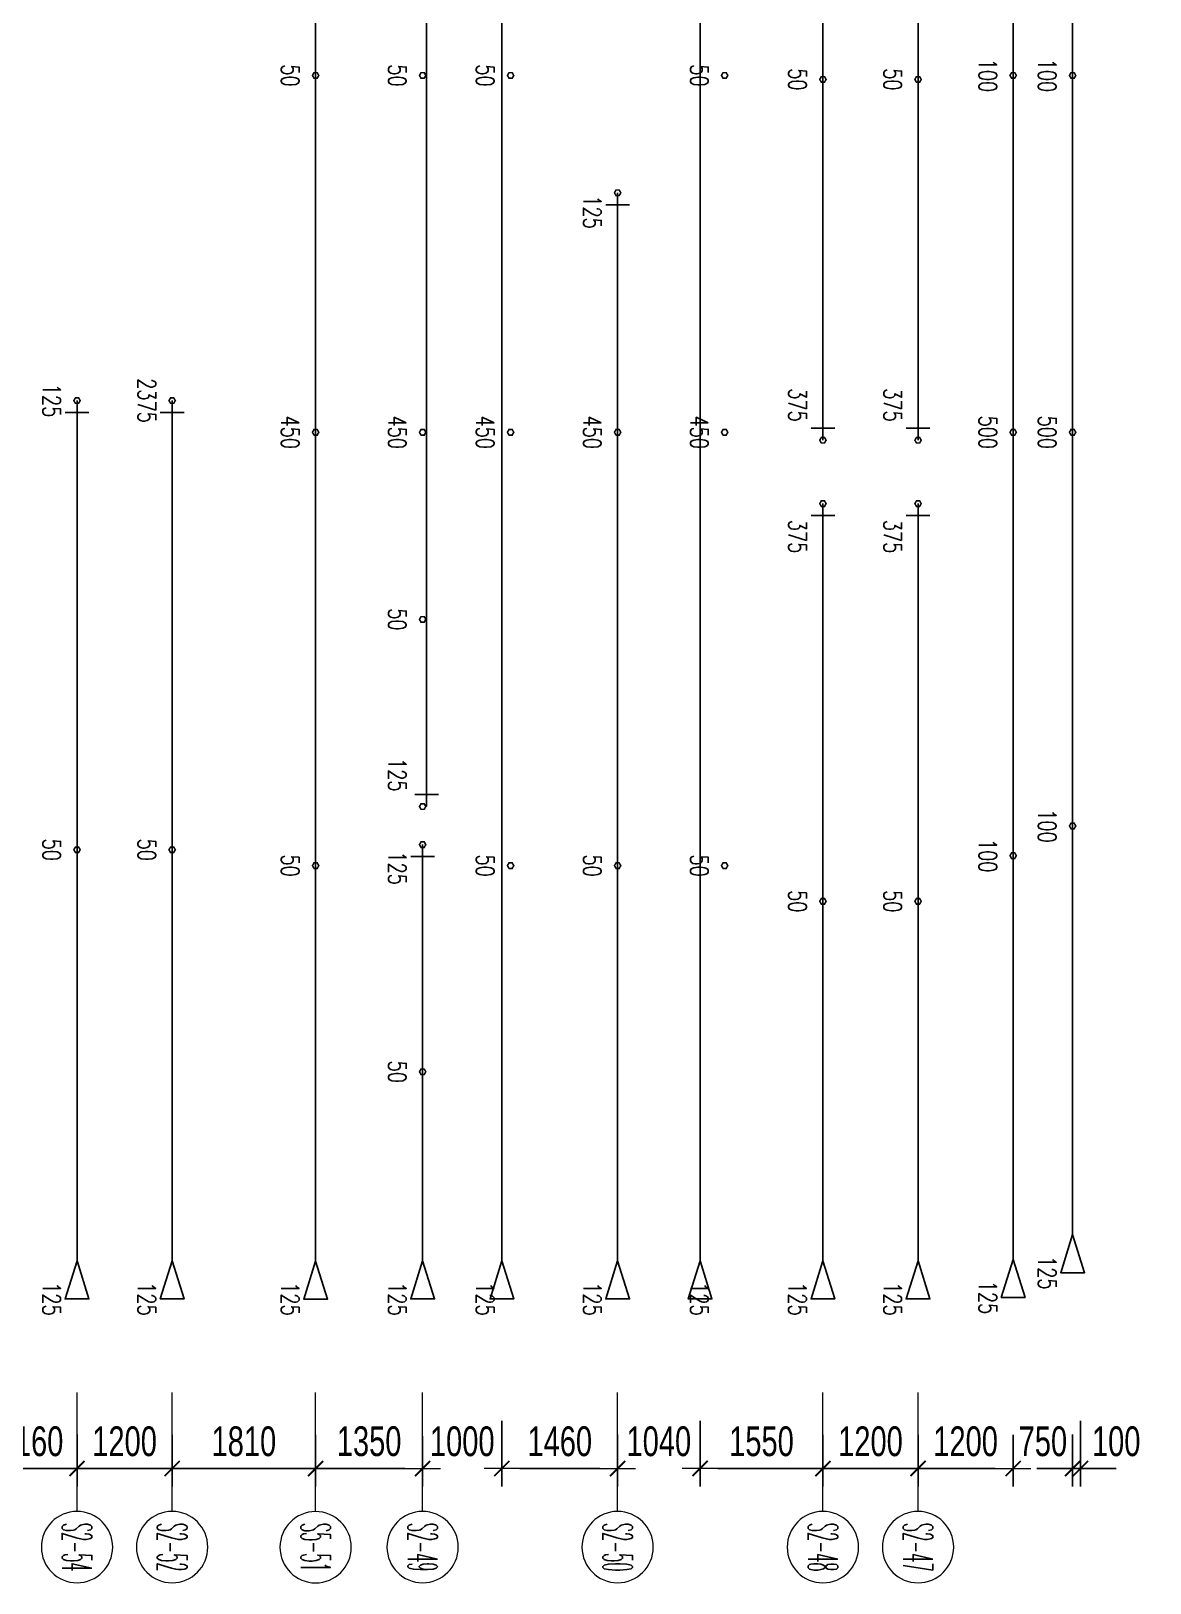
# Model space of a CAD drawing. Header units: millimetres. Extents: x 131629 to 589785, y -24154 to 45581.
# Drawn here: x 556810 to 570926, y 4689 to 24260 of the extents above; entities that cross this region are included whole.
import ezdxf
from ezdxf.enums import TextEntityAlignment as Align

# ---------------------------------------------------------------- set-up
doc = ezdxf.new("R2010")
doc.units = ezdxf.units.MM
doc.layers.get('0').update_dxf_attribs({"lineweight": 20})
doc.layers.get('Defpoints').update_dxf_attribs({"color": 151, "lineweight": 9})
doc.layers.add('ARES_TAG', color=3, linetype='Continuous')
doc.layers.add('NDC_S_TENDON', color=10, linetype='Continuous')
doc.layers.add('Current_plane_Column', color=7, linetype='Continuous', true_color=0x4b00ff)
for name, color, linetype, lineweight in [('NDC_S-ANNO', 7, 'Continuous', 20), ('NDC_S-TENDON', 6, 'Continuous', 35), ('NDC_S_DIM', 1, 'Continuous', 15), ('NDC_S_SYMBOL', 1, 'Continuous', 15)]:
    doc.layers.add(name, color=color, linetype=linetype, lineweight=lineweight)
doc.styles.add('ARES_ROMANS_0.36', font='romans.shx', dxfattribs={"width": 0.36, "bigfont": 'vns.shx'})
doc.styles.add('ARIAL', font='arial.ttf', dxfattribs={"width": 0.7})
doc.styles.add('NDC_ANNO', font='', dxfattribs={"width": 0.8})
doc.styles.get('NDC_ANNO').set_extended_font_data('Dotum')
doc.dimstyles.new('NDC_dim_150', dxfattribs={"dimscale": 150, "dimtxt": 2.5, "dimasz": 1.5, "dimexe": 1.5, "dimexo": 2.5, "dimgap": 1, "dimtad": 1, "dimdec": 0, "dimzin": 0, "dimdsep": 46, "dimtxsty": 'ARIAL', "dimblk": 'DIMMARK', "dimcen": 0.09, "dimdle": 1.2, "dimclrd": 1, "dimclre": 1, "dimclrt": 3, "dimadec": 0, "dimazin": 0, "dimtfac": 1, "dimtdec": 0, "dimtix": 1, "dimtofl": 0, "dimtmove": 0, "dimatfit": 3, "dimfxl": 4, "dimfxlon": 1, "dimtolj": 1, "dimtzin": 0, "dimarcsym": 0})

# ---------------------------------------------------------------- blocks, each defined once
blk = doc.blocks.new('*U1091')
at = {"layer": 'NDC_S_TENDON'}
for p, q in [((2787, 0), (14387, 0)), ((14387, 0), (15387, 0)), ((15237, -150), (15237, 150))]:
    blk.add_line(p, q, dxfattribs=at)
at = {"layer": 'ARES_TAG', "style": 'ARES_ROMANS_0.36', "width": 0.36}
blk.add_attdef('S3', text='', height=375, dxfattribs=at).set_placement((-8875, 0), align=Align.MIDDLE_CENTER)
blk = doc.blocks.new('*U553')
at = {"layer": 'NDC_S_SYMBOL', "color": 3}
blk.add_line((-9324, 0), (-7824, 0), dxfattribs=at)
blk.add_circle((-9774, 0), 450, dxfattribs=at)
at = {"layer": 'NDC_S_TENDON'}
for p, q in [((-5644, 0), (-3144, 0)), ((-3144, 0), (2787, 0)), ((2787, 0), (2386, 0)), ((2386, 0), (3386, 0)), ((3236, -150), (3236, 150))]:
    blk.add_line(p, q, dxfattribs=at)
blk.add_lwpolyline([(-6164, 0), (-6644, 150), (-6644, -150), (-6164, 0), (-5644, 0)], dxfattribs=at)
at = {"layer": 'ARES_TAG', "style": 'ARES_ROMANS_0.36', "width": 0.36}
blk.add_attdef('S3', text='', height=375, dxfattribs=at).set_placement((-9774, 0), align=Align.MIDDLE_CENTER)
blk = doc.blocks.new('*U554')
at = {"layer": 'NDC_S_SYMBOL', "color": 3}
blk.add_line((-9324, 0), (-7824, 0), dxfattribs=at)
blk.add_circle((-9774, 0), 450, dxfattribs=at)
at = {"layer": 'NDC_S_TENDON'}
for p, q in [((-5644, 0), (-3144, 0)), ((-3144, 0), (2787, 0)), ((2787, 0), (2386, 0)), ((2386, 0), (3386, 0)), ((3236, -150), (3236, 150))]:
    blk.add_line(p, q, dxfattribs=at)
blk.add_lwpolyline([(-6164, 0), (-6644, 150), (-6644, -150), (-6164, 0), (-5644, 0)], dxfattribs=at)
at = {"layer": 'ARES_TAG', "style": 'ARES_ROMANS_0.36', "width": 0.36}
blk.add_attdef('S3', text='', height=375, dxfattribs=at).set_placement((-9774, 0), align=Align.MIDDLE_CENTER)
blk = doc.blocks.new('*U555')
at = {"layer": 'NDC_S_SYMBOL', "color": 3}
blk.add_line((-7323, 0), (-5823, 0), dxfattribs=at)
blk.add_circle((-7773, 0), 450, dxfattribs=at)
at = {"layer": 'NDC_S_TENDON'}
for p, q in [((-3644, 0), (-3144, 0)), ((-3144, 0), (2787, 0)), ((2787, 0), (16388, 0))]:
    blk.add_line(p, q, dxfattribs=at)
blk.add_lwpolyline([(-4164, 0), (-4644, 150), (-4644, -150), (-4164, 0), (-3644, 0)], dxfattribs=at)
at = {"layer": 'ARES_TAG', "style": 'ARES_ROMANS_0.36', "width": 0.36}
blk.add_attdef('S3', text='', height=375, dxfattribs=at).set_placement((-7773, 0), align=Align.MIDDLE_CENTER)
blk = doc.blocks.new('*U545')
at = {"layer": 'NDC_S_SYMBOL', "color": 3}
blk.add_line((-7323, 0), (-5823, 0), dxfattribs=at)
blk.add_circle((-7773, 0), 450, dxfattribs=at)
at = {"layer": 'NDC_S_TENDON'}
for p, q in [((-3644, 0), (-3144, 0)), ((-3144, 0), (2787, 0)), ((2787, 0), (5686, 0)), ((5686, 0), (6686, 0)), ((6536, -150), (6536, 150))]:
    blk.add_line(p, q, dxfattribs=at)
blk.add_lwpolyline([(-4164, 0), (-4644, 150), (-4644, -150), (-4164, 0), (-3644, 0)], dxfattribs=at)
at = {"layer": 'ARES_TAG', "style": 'ARES_ROMANS_0.36', "width": 0.36}
blk.add_attdef('S3', text='', height=375, dxfattribs=at).set_placement((-7773, 0), align=Align.MIDDLE_CENTER)
blk = doc.blocks.new('*U542')
at = {"layer": 'NDC_S_SYMBOL', "color": 3}
blk.add_line((-7323, 0), (-5823, 0), dxfattribs=at)
blk.add_circle((-7773, 0), 450, dxfattribs=at)
at = {"layer": 'NDC_S_TENDON'}
for p, q in [((-3644, 0), (-3144, 0)), ((-3144, 0), (2787, 0)), ((2787, 0), (5686, 0)), ((5686, 0), (6686, 0)), ((6536, -150), (6536, 150))]:
    blk.add_line(p, q, dxfattribs=at)
blk.add_lwpolyline([(-4164, 0), (-4644, 150), (-4644, -150), (-4164, 0), (-3644, 0)], dxfattribs=at)
at = {"layer": 'ARES_TAG', "style": 'ARES_ROMANS_0.36', "width": 0.36}
blk.add_attdef('S3', text='', height=375, dxfattribs=at).set_placement((-7773, 0), align=Align.MIDDLE_CENTER)
blk = doc.blocks.new('*U546')
at = {"layer": 'NDC_S_SYMBOL', "color": 3}
blk.add_line((-5023, 0), (-3523, 0), dxfattribs=at)
blk.add_circle((-5473, 0), 450, dxfattribs=at)
at = {"layer": 'NDC_S_TENDON'}
for p, q in [((-1344, 0), (-1248, 0)), ((-1248, 0), (2787, 0)), ((2787, 0), (2386, 0)), ((2386, 0), (3386, 0)), ((3236, -150), (3236, 150))]:
    blk.add_line(p, q, dxfattribs=at)
blk.add_lwpolyline([(-1864, 0), (-2344, 150), (-2344, -150), (-1864, 0), (-1344, 0)], dxfattribs=at)
at = {"layer": 'ARES_TAG', "style": 'ARES_ROMANS_0.36', "width": 0.36}
blk.add_attdef('S3', text='', height=375, dxfattribs=at).set_placement((-5473, 0), align=Align.MIDDLE_CENTER)
blk = doc.blocks.new('*U1086')
at = {"layer": 'NDC_S_TENDON'}
for p, q in [((2787, 0), (19006, 0)), ((19006, 0), (20006, 0)), ((19856, -150), (19856, 150))]:
    blk.add_line(p, q, dxfattribs=at)
at = {"layer": 'ARES_TAG', "style": 'ARES_ROMANS_0.36', "width": 0.36}
blk.add_attdef('S3', text='', height=375, dxfattribs=at).set_placement((-8875, 0), align=Align.MIDDLE_CENTER)
blk = doc.blocks.new('*U1090')
at = {"layer": 'NDC_S_TENDON'}
for p, q in [((2787, 0), (14387, 0)), ((14387, 0), (15387, 0)), ((15237, -150), (15237, 150))]:
    blk.add_line(p, q, dxfattribs=at)
at = {"layer": 'ARES_TAG', "style": 'ARES_ROMANS_0.36', "width": 0.36}
blk.add_attdef('S3', text='', height=375, dxfattribs=at).set_placement((-8875, 0), align=Align.MIDDLE_CENTER)
blk = doc.blocks.new('*U1087')
at = {"layer": 'NDC_S_TENDON'}
blk.add_line((2787, 0), (25216, 0), dxfattribs=at)
blk.add_lwpolyline([(25736, 0), (26216, 150), (26216, -150), (25736, 0), (25216, 0)], dxfattribs=at)
at = {"layer": 'ARES_TAG', "style": 'ARES_ROMANS_0.36', "width": 0.36}
blk.add_attdef('S3', text='', height=375, dxfattribs=at).set_placement((-8875, 0), align=Align.MIDDLE_CENTER)
blk = doc.blocks.new('*U1085')
at = {"layer": 'NDC_S_TENDON'}
blk.add_line((2787, 0), (25216, 0), dxfattribs=at)
blk.add_lwpolyline([(25736, 0), (26216, 150), (26216, -150), (25736, 0), (25216, 0)], dxfattribs=at)
at = {"layer": 'ARES_TAG', "style": 'ARES_ROMANS_0.36', "width": 0.36}
blk.add_attdef('S3', text='', height=375, dxfattribs=at).set_placement((-8545, 0), align=Align.MIDDLE_CENTER)
blk = doc.blocks.new('*U503')
at = {"layer": 'NDC_S_SYMBOL', "color": 3}
blk.add_line((-7323, 0), (-5823, 0), dxfattribs=at)
blk.add_circle((-7773, 0), 450, dxfattribs=at)
at = {"layer": 'NDC_S_TENDON'}
for p, q in [((-3644, 0), (-3144, 0)), ((-3144, 0), (2787, 0)), ((2787, 0), (8306, 0)), ((8306, 0), (9306, 0)), ((9156, -150), (9156, 150))]:
    blk.add_line(p, q, dxfattribs=at)
blk.add_lwpolyline([(-4164, 0), (-4644, 150), (-4644, -150), (-4164, 0), (-3644, 0)], dxfattribs=at)
at = {"layer": 'ARES_TAG', "style": 'ARES_ROMANS_0.36', "width": 0.36}
blk.add_attdef('S3', text='', height=375, dxfattribs=at).set_placement((-7773, 0), align=Align.MIDDLE_CENTER)
blk = doc.blocks.new('*U1089')
at = {"layer": 'NDC_S_TENDON'}
blk.add_line((2787, 0), (25216, 0), dxfattribs=at)
blk.add_lwpolyline([(25736, 0), (26216, 150), (26216, -150), (25736, 0), (25216, 0)], dxfattribs=at)
at = {"layer": 'ARES_TAG', "style": 'ARES_ROMANS_0.36', "width": 0.36}
blk.add_attdef('S3', text='', height=375, dxfattribs=at).set_placement((-8875, 0), align=Align.MIDDLE_CENTER)
blk = doc.blocks.new('*U1092')
at = {"layer": 'NDC_S_TENDON'}
blk.add_line((2787, 0), (25216, 0), dxfattribs=at)
blk.add_lwpolyline([(25736, 0), (26216, 150), (26216, -150), (25736, 0), (25216, 0)], dxfattribs=at)
at = {"layer": 'ARES_TAG', "style": 'ARES_ROMANS_0.36', "width": 0.36}
blk.add_attdef('S3', text='', height=375, dxfattribs=at).set_placement((-8856, 0), align=Align.MIDDLE_CENTER)
blk = doc.blocks.new('TDY')
at = {"layer": 'NDC_S-TENDON', "linetype": 'Continuous'}
for points, elevation in [([(51690, 14200, 20, 20, 0), (51670, 14235, 20, 20, 0), (51630, 14235, 20, 20, 0), (51610, 14200, 20, 20, 0), (51630, 14165, 20, 20, 0), (51670, 14165, 20, 20, 0)], 2800), ([(51690, 14200, 20, 20, 0), (51670, 14235, 20, 20, 0), (51630, 14235, 20, 20, 0), (51610, 14200, 20, 20, 0), (51630, 14165, 20, 20, 0), (51670, 14165, 20, 20, 0)], 2800), ([(53040, 14200, 20, 20, 0), (53020, 14235, 20, 20, 0), (52980, 14235, 20, 20, 0), (52960, 14200, 20, 20, 0), (52980, 14165, 20, 20, 0), (53020, 14165, 20, 20, 0)], 2800), ([(53040, 14200, 20, 20, 0), (53020, 14235, 20, 20, 0), (52980, 14235, 20, 20, 0), (52960, 14200, 20, 20, 0), (52980, 14165, 20, 20, 0), (53020, 14165, 20, 20, 0)], 2800), ([(54150, 14200, 20, 20, 0), (54130, 14235, 20, 20, 0), (54090, 14235, 20, 20, 0), (54070, 14200, 20, 20, 0), (54090, 14165, 20, 20, 0), (54130, 14165, 20, 20, 0)], 2800), ([(54150, 14200, 20, 20, 0), (54130, 14235, 20, 20, 0), (54090, 14235, 20, 20, 0), (54070, 14200, 20, 20, 0), (54090, 14165, 20, 20, 0), (54130, 14165, 20, 20, 0)], 2800), ([(56850, 14200, 20, 20, 0), (56830, 14235, 20, 20, 0), (56790, 14235, 20, 20, 0), (56770, 14200, 20, 20, 0), (56790, 14165, 20, 20, 0), (56830, 14165, 20, 20, 0)], 2800), ([(56850, 14200, 20, 20, 0), (56830, 14235, 20, 20, 0), (56790, 14235, 20, 20, 0), (56770, 14200, 20, 20, 0), (56790, 14165, 20, 20, 0), (56830, 14165, 20, 20, 0)], 2800), ([(58090, 14150, 20, 20, 0), (58070, 14185, 20, 20, 0), (58030, 14185, 20, 20, 0), (58010, 14150, 20, 20, 0), (58030, 14115, 20, 20, 0), (58070, 14115, 20, 20, 0)], 2800), ([(58090, 14150, 20, 20, 0), (58070, 14185, 20, 20, 0), (58030, 14185, 20, 20, 0), (58010, 14150, 20, 20, 0), (58030, 14115, 20, 20, 0), (58070, 14115, 20, 20, 0)], 2800), ([(59290, 14150, 20, 20, 0), (59270, 14185, 20, 20, 0), (59230, 14185, 20, 20, 0), (59210, 14150, 20, 20, 0), (59230, 14115, 20, 20, 0), (59270, 14115, 20, 20, 0)], 2800), ([(59290, 14150, 20, 20, 0), (59270, 14185, 20, 20, 0), (59230, 14185, 20, 20, 0), (59210, 14150, 20, 20, 0), (59230, 14115, 20, 20, 0), (59270, 14115, 20, 20, 0)], 2800), ([(60490, 14200, 20, 20, 0), (60470, 14235, 20, 20, 0), (60430, 14235, 20, 20, 0), (60410, 14200, 20, 20, 0), (60430, 14165, 20, 20, 0), (60470, 14165, 20, 20, 0)], 2500), ([(60490, 14200, 20, 20, 0), (60470, 14235, 20, 20, 0), (60430, 14235, 20, 20, 0), (60410, 14200, 20, 20, 0), (60430, 14165, 20, 20, 0), (60470, 14165, 20, 20, 0)], 2500), ([(61240, 14200, 20, 20, 0), (61220, 14235, 20, 20, 0), (61180, 14235, 20, 20, 0), (61160, 14200, 20, 20, 0), (61180, 14165, 20, 20, 0), (61220, 14165, 20, 20, 0)], 2500), ([(61240, 14200, 20, 20, 0), (61220, 14235, 20, 20, 0), (61180, 14235, 20, 20, 0), (61160, 14200, 20, 20, 0), (61180, 14165, 20, 20, 0), (61220, 14165, 20, 20, 0)], 2500), ([(55500, 12720, 20, 20, 0), (55480, 12755, 20, 20, 0), (55440, 12755, 20, 20, 0), (55420, 12720, 20, 20, 0), (55440, 12685, 20, 20, 0), (55480, 12685, 20, 20, 0)], 2875), ([(55500, 12720, 20, 20, 0), (55480, 12755, 20, 20, 0), (55440, 12755, 20, 20, 0), (55420, 12720, 20, 20, 0), (55440, 12685, 20, 20, 0), (55480, 12685, 20, 20, 0)], 2875), ([(48680, 10100, 20, 20, 0), (48660, 10134, 20, 20, 0), (48620, 10134, 20, 20, 0), (48600, 10100, 20, 20, 0), (48620, 10065, 20, 20, 0), (48660, 10065, 20, 20, 0)], 2875), ([(48680, 10100, 20, 20, 0), (48660, 10134, 20, 20, 0), (48620, 10134, 20, 20, 0), (48600, 10100, 20, 20, 0), (48620, 10065, 20, 20, 0), (48660, 10065, 20, 20, 0)], 2875), ([(49880, 10100, 20, 20, 0), (49860, 10134, 20, 20, 0), (49820, 10134, 20, 20, 0), (49800, 10100, 20, 20, 0), (49820, 10065, 20, 20, 0), (49860, 10065, 20, 20, 0)], 2875), ([(49880, 10100, 20, 20, 0), (49860, 10134, 20, 20, 0), (49820, 10134, 20, 20, 0), (49800, 10100, 20, 20, 0), (49820, 10065, 20, 20, 0), (49860, 10065, 20, 20, 0)], 2875), ([(51690, 9700, 20, 20, 0), (51670, 9735, 20, 20, 0), (51630, 9735, 20, 20, 0), (51610, 9700, 20, 20, 0), (51630, 9665, 20, 20, 0), (51670, 9665, 20, 20, 0)], 2950), ([(51690, 9700, 20, 20, 0), (51670, 9735, 20, 20, 0), (51630, 9735, 20, 20, 0), (51610, 9700, 20, 20, 0), (51630, 9665, 20, 20, 0), (51670, 9665, 20, 20, 0)], 2950), ([(51690, 9700, 20, 20, 0), (51670, 9735, 20, 20, 0), (51630, 9735, 20, 20, 0), (51610, 9700, 20, 20, 0), (51630, 9665, 20, 20, 0), (51670, 9665, 20, 20, 0)], 2950), ([(51690, 9700, 20, 20, 0), (51670, 9735, 20, 20, 0), (51630, 9735, 20, 20, 0), (51610, 9700, 20, 20, 0), (51630, 9665, 20, 20, 0), (51670, 9665, 20, 20, 0)], 2950), ([(53040, 9700, 20, 20, 0), (53020, 9735, 20, 20, 0), (52980, 9735, 20, 20, 0), (52960, 9700, 20, 20, 0), (52980, 9665, 20, 20, 0), (53020, 9665, 20, 20, 0)], 2950), ([(53040, 9700, 20, 20, 0), (53020, 9735, 20, 20, 0), (52980, 9735, 20, 20, 0), (52960, 9700, 20, 20, 0), (52980, 9665, 20, 20, 0), (53020, 9665, 20, 20, 0)], 2950), ([(53040, 9700, 20, 20, 0), (53020, 9735, 20, 20, 0), (52980, 9735, 20, 20, 0), (52960, 9700, 20, 20, 0), (52980, 9665, 20, 20, 0), (53020, 9665, 20, 20, 0)], 2950), ([(53040, 9700, 20, 20, 0), (53020, 9735, 20, 20, 0), (52980, 9735, 20, 20, 0), (52960, 9700, 20, 20, 0), (52980, 9665, 20, 20, 0), (53020, 9665, 20, 20, 0)], 2950), ([(54150, 9700, 20, 20, 0), (54130, 9735, 20, 20, 0), (54090, 9735, 20, 20, 0), (54070, 9700, 20, 20, 0), (54090, 9665, 20, 20, 0), (54130, 9665, 20, 20, 0)], 2950), ([(54150, 9700, 20, 20, 0), (54130, 9735, 20, 20, 0), (54090, 9735, 20, 20, 0), (54070, 9700, 20, 20, 0), (54090, 9665, 20, 20, 0), (54130, 9665, 20, 20, 0)], 2950), ([(54150, 9700, 20, 20, 0), (54130, 9735, 20, 20, 0), (54090, 9735, 20, 20, 0), (54070, 9700, 20, 20, 0), (54090, 9665, 20, 20, 0), (54130, 9665, 20, 20, 0)], 2950), ([(54150, 9700, 20, 20, 0), (54130, 9735, 20, 20, 0), (54090, 9735, 20, 20, 0), (54070, 9700, 20, 20, 0), (54090, 9665, 20, 20, 0), (54130, 9665, 20, 20, 0)], 2950), ([(55500, 9700, 20, 20, 0), (55480, 9735, 20, 20, 0), (55440, 9735, 20, 20, 0), (55420, 9700, 20, 20, 0), (55440, 9665, 20, 20, 0), (55480, 9665, 20, 20, 0)], 2950), ([(55500, 9700, 20, 20, 0), (55480, 9735, 20, 20, 0), (55440, 9735, 20, 20, 0), (55420, 9700, 20, 20, 0), (55440, 9665, 20, 20, 0), (55480, 9665, 20, 20, 0)], 2950), ([(55500, 9700, 20, 20, 0), (55480, 9735, 20, 20, 0), (55440, 9735, 20, 20, 0), (55420, 9700, 20, 20, 0), (55440, 9665, 20, 20, 0), (55480, 9665, 20, 20, 0)], 2950), ([(55500, 9700, 20, 20, 0), (55480, 9735, 20, 20, 0), (55440, 9735, 20, 20, 0), (55420, 9700, 20, 20, 0), (55440, 9665, 20, 20, 0), (55480, 9665, 20, 20, 0)], 2950), ([(56850, 9700, 20, 20, 0), (56830, 9735, 20, 20, 0), (56790, 9735, 20, 20, 0), (56770, 9700, 20, 20, 0), (56790, 9665, 20, 20, 0), (56830, 9665, 20, 20, 0)], 2950), ([(56850, 9700, 20, 20, 0), (56830, 9735, 20, 20, 0), (56790, 9735, 20, 20, 0), (56770, 9700, 20, 20, 0), (56790, 9665, 20, 20, 0), (56830, 9665, 20, 20, 0)], 2950), ([(56850, 9700, 20, 20, 0), (56830, 9735, 20, 20, 0), (56790, 9735, 20, 20, 0), (56770, 9700, 20, 20, 0), (56790, 9665, 20, 20, 0), (56830, 9665, 20, 20, 0)], 2950), ([(56850, 9700, 20, 20, 0), (56830, 9735, 20, 20, 0), (56790, 9735, 20, 20, 0), (56770, 9700, 20, 20, 0), (56790, 9665, 20, 20, 0), (56830, 9665, 20, 20, 0)], 2950), ([(58090, 9600, 20, 20, 0), (58070, 9635, 20, 20, 0), (58030, 9635, 20, 20, 0), (58010, 9600, 20, 20, 0), (58030, 9565, 20, 20, 0), (58070, 9565, 20, 20, 0)], 2875), ([(58090, 9600, 20, 20, 0), (58070, 9635, 20, 20, 0), (58030, 9635, 20, 20, 0), (58010, 9600, 20, 20, 0), (58030, 9565, 20, 20, 0), (58070, 9565, 20, 20, 0)], 2875), ([(59290, 9600, 20, 20, 0), (59270, 9635, 20, 20, 0), (59230, 9635, 20, 20, 0), (59210, 9600, 20, 20, 0), (59230, 9565, 20, 20, 0), (59270, 9565, 20, 20, 0)], 2875), ([(59290, 9600, 20, 20, 0), (59270, 9635, 20, 20, 0), (59230, 9635, 20, 20, 0), (59210, 9600, 20, 20, 0), (59230, 9565, 20, 20, 0), (59270, 9565, 20, 20, 0)], 2875), ([(60490, 9700, 20, 20, 0), (60470, 9735, 20, 20, 0), (60430, 9735, 20, 20, 0), (60410, 9700, 20, 20, 0), (60430, 9665, 20, 20, 0), (60470, 9665, 20, 20, 0)], 2900), ([(60490, 9700, 20, 20, 0), (60470, 9735, 20, 20, 0), (60430, 9735, 20, 20, 0), (60410, 9700, 20, 20, 0), (60430, 9665, 20, 20, 0), (60470, 9665, 20, 20, 0)], 2900), ([(60490, 9700, 20, 20, 0), (60470, 9735, 20, 20, 0), (60430, 9735, 20, 20, 0), (60410, 9700, 20, 20, 0), (60430, 9665, 20, 20, 0), (60470, 9665, 20, 20, 0)], 2900), ([(60490, 9700, 20, 20, 0), (60470, 9735, 20, 20, 0), (60430, 9735, 20, 20, 0), (60410, 9700, 20, 20, 0), (60430, 9665, 20, 20, 0), (60470, 9665, 20, 20, 0)], 2900), ([(61240, 9700, 20, 20, 0), (61220, 9735, 20, 20, 0), (61180, 9735, 20, 20, 0), (61160, 9700, 20, 20, 0), (61180, 9665, 20, 20, 0), (61220, 9665, 20, 20, 0)], 2900), ([(61240, 9700, 20, 20, 0), (61220, 9735, 20, 20, 0), (61180, 9735, 20, 20, 0), (61160, 9700, 20, 20, 0), (61180, 9665, 20, 20, 0), (61220, 9665, 20, 20, 0)], 2900), ([(61240, 9700, 20, 20, 0), (61220, 9735, 20, 20, 0), (61180, 9735, 20, 20, 0), (61160, 9700, 20, 20, 0), (61180, 9665, 20, 20, 0), (61220, 9665, 20, 20, 0)], 2900), ([(61240, 9700, 20, 20, 0), (61220, 9735, 20, 20, 0), (61180, 9735, 20, 20, 0), (61160, 9700, 20, 20, 0), (61180, 9665, 20, 20, 0), (61220, 9665, 20, 20, 0)], 2900), ([(58090, 8800, 20, 20, 0), (58070, 8835, 20, 20, 0), (58030, 8835, 20, 20, 0), (58010, 8800, 20, 20, 0), (58030, 8765, 20, 20, 0), (58070, 8765, 20, 20, 0)], 2875), ([(58090, 8800, 20, 20, 0), (58070, 8835, 20, 20, 0), (58030, 8835, 20, 20, 0), (58010, 8800, 20, 20, 0), (58030, 8765, 20, 20, 0), (58070, 8765, 20, 20, 0)], 2875), ([(59290, 8800, 20, 20, 0), (59270, 8835, 20, 20, 0), (59230, 8835, 20, 20, 0), (59210, 8800, 20, 20, 0), (59230, 8765, 20, 20, 0), (59270, 8765, 20, 20, 0)], 2875), ([(59290, 8800, 20, 20, 0), (59270, 8835, 20, 20, 0), (59230, 8835, 20, 20, 0), (59210, 8800, 20, 20, 0), (59230, 8765, 20, 20, 0), (59270, 8765, 20, 20, 0)], 2875), ([(53040, 7340, 20, 20, 0), (53020, 7375, 20, 20, 0), (52980, 7375, 20, 20, 0), (52960, 7340, 20, 20, 0), (52980, 7305, 20, 20, 0), (53020, 7305, 20, 20, 0)], 2800), ([(53040, 7340, 20, 20, 0), (53020, 7375, 20, 20, 0), (52980, 7375, 20, 20, 0), (52960, 7340, 20, 20, 0), (52980, 7305, 20, 20, 0), (53020, 7305, 20, 20, 0)], 2800), ([(53040, 4980, 20, 20, 0), (53020, 5015, 20, 20, 0), (52980, 5015, 20, 20, 0), (52960, 4980, 20, 20, 0), (52980, 4945, 20, 20, 0), (53020, 4945, 20, 20, 0)], 2875), ([(53040, 4980, 20, 20, 0), (53020, 5015, 20, 20, 0), (52980, 5015, 20, 20, 0), (52960, 4980, 20, 20, 0), (52980, 4945, 20, 20, 0), (53020, 4945, 20, 20, 0)], 2875), ([(61240, 4735, 20, 20, 0), (61220, 4770, 20, 20, 0), (61180, 4770, 20, 20, 0), (61160, 4735, 20, 20, 0), (61180, 4700, 20, 20, 0), (61220, 4700, 20, 20, 0)], 2500), ([(61240, 4735, 20, 20, 0), (61220, 4770, 20, 20, 0), (61180, 4770, 20, 20, 0), (61160, 4735, 20, 20, 0), (61180, 4700, 20, 20, 0), (61220, 4700, 20, 20, 0)], 2500), ([(53040, 4500, 20, 20, 0), (53020, 4535, 20, 20, 0), (52980, 4535, 20, 20, 0), (52960, 4500, 20, 20, 0), (52980, 4465, 20, 20, 0), (53020, 4465, 20, 20, 0)], 2875), ([(53040, 4500, 20, 20, 0), (53020, 4535, 20, 20, 0), (52980, 4535, 20, 20, 0), (52960, 4500, 20, 20, 0), (52980, 4465, 20, 20, 0), (53020, 4465, 20, 20, 0)], 2875), ([(48680, 4435, 20, 20, 0), (48660, 4469, 20, 20, 0), (48620, 4469, 20, 20, 0), (48600, 4435, 20, 20, 0), (48620, 4400, 20, 20, 0), (48660, 4400, 20, 20, 0)], 2800), ([(48680, 4435, 20, 20, 0), (48660, 4469, 20, 20, 0), (48620, 4469, 20, 20, 0), (48600, 4435, 20, 20, 0), (48620, 4400, 20, 20, 0), (48660, 4400, 20, 20, 0)], 2800), ([(49880, 4435, 20, 20, 0), (49860, 4469, 20, 20, 0), (49820, 4469, 20, 20, 0), (49800, 4435, 20, 20, 0), (49820, 4400, 20, 20, 0), (49860, 4400, 20, 20, 0)], 2800), ([(49880, 4435, 20, 20, 0), (49860, 4469, 20, 20, 0), (49820, 4469, 20, 20, 0), (49800, 4435, 20, 20, 0), (49820, 4400, 20, 20, 0), (49860, 4400, 20, 20, 0)], 2800), ([(60490, 4360, 20, 20, 0), (60470, 4395, 20, 20, 0), (60430, 4395, 20, 20, 0), (60410, 4360, 20, 20, 0), (60430, 4325, 20, 20, 0), (60470, 4325, 20, 20, 0)], 2500), ([(60490, 4360, 20, 20, 0), (60470, 4395, 20, 20, 0), (60430, 4395, 20, 20, 0), (60410, 4360, 20, 20, 0), (60430, 4325, 20, 20, 0), (60470, 4325, 20, 20, 0)], 2500), ([(51690, 4235, 20, 20, 0), (51670, 4270, 20, 20, 0), (51630, 4270, 20, 20, 0), (51610, 4235, 20, 20, 0), (51630, 4200, 20, 20, 0), (51670, 4200, 20, 20, 0)], 2800), ([(51690, 4235, 20, 20, 0), (51670, 4270, 20, 20, 0), (51630, 4270, 20, 20, 0), (51610, 4235, 20, 20, 0), (51630, 4200, 20, 20, 0), (51670, 4200, 20, 20, 0)], 2800), ([(54150, 4235, 20, 20, 0), (54130, 4270, 20, 20, 0), (54090, 4270, 20, 20, 0), (54070, 4235, 20, 20, 0), (54090, 4200, 20, 20, 0), (54130, 4200, 20, 20, 0)], 2800), ([(54150, 4235, 20, 20, 0), (54130, 4270, 20, 20, 0), (54090, 4270, 20, 20, 0), (54070, 4235, 20, 20, 0), (54090, 4200, 20, 20, 0), (54130, 4200, 20, 20, 0)], 2800), ([(55500, 4235, 20, 20, 0), (55480, 4270, 20, 20, 0), (55440, 4270, 20, 20, 0), (55420, 4235, 20, 20, 0), (55440, 4200, 20, 20, 0), (55480, 4200, 20, 20, 0)], 2800), ([(55500, 4235, 20, 20, 0), (55480, 4270, 20, 20, 0), (55440, 4270, 20, 20, 0), (55420, 4235, 20, 20, 0), (55440, 4200, 20, 20, 0), (55480, 4200, 20, 20, 0)], 2800), ([(56850, 4235, 20, 20, 0), (56830, 4270, 20, 20, 0), (56790, 4270, 20, 20, 0), (56770, 4235, 20, 20, 0), (56790, 4200, 20, 20, 0), (56830, 4200, 20, 20, 0)], 2800), ([(56850, 4235, 20, 20, 0), (56830, 4270, 20, 20, 0), (56790, 4270, 20, 20, 0), (56770, 4235, 20, 20, 0), (56790, 4200, 20, 20, 0), (56830, 4200, 20, 20, 0)], 2800), ([(58090, 3785, 20, 20, 0), (58070, 3820, 20, 20, 0), (58030, 3820, 20, 20, 0), (58010, 3785, 20, 20, 0), (58030, 3750, 20, 20, 0), (58070, 3750, 20, 20, 0)], 2800), ([(58090, 3785, 20, 20, 0), (58070, 3820, 20, 20, 0), (58030, 3820, 20, 20, 0), (58010, 3785, 20, 20, 0), (58030, 3750, 20, 20, 0), (58070, 3750, 20, 20, 0)], 2800), ([(59290, 3785, 20, 20, 0), (59270, 3820, 20, 20, 0), (59230, 3820, 20, 20, 0), (59210, 3785, 20, 20, 0), (59230, 3750, 20, 20, 0), (59270, 3750, 20, 20, 0)], 2800), ([(59290, 3785, 20, 20, 0), (59270, 3820, 20, 20, 0), (59230, 3820, 20, 20, 0), (59210, 3785, 20, 20, 0), (59230, 3750, 20, 20, 0), (59270, 3750, 20, 20, 0)], 2800), ([(53040, 1635, 20, 20, 0), (53020, 1670, 20, 20, 0), (52980, 1670, 20, 20, 0), (52960, 1635, 20, 20, 0), (52980, 1600, 20, 20, 0), (53020, 1600, 20, 20, 0)], 2800), ([(53040, 1635, 20, 20, 0), (53020, 1670, 20, 20, 0), (52980, 1670, 20, 20, 0), (52960, 1635, 20, 20, 0), (52980, 1600, 20, 20, 0), (53020, 1600, 20, 20, 0)], 2800)]:
    blk.add_lwpolyline(points, format="xyseb", close=True, dxfattribs=dict(at, elevation=elevation))
at = {"rotation": 270}
for name, p in [('*U1086', (53050, 24987, 2875)), ('*U1087', (54000, 24987, 61)), ('*U1089', (56500, 24987, 63)), ('*U1090', (58050, 24987, 2875)), ('*U1091', (59250, 24987, 2875)), ('*U1092', (60450, 25005, 2875)), ('*U1085', (61200, 25317, 2875))]:
    blk.add_blockref(name, p, dxfattribs=at)
ref = blk.add_blockref('*U555', (51650, 3412, 2917), dxfattribs=dict(xscale=-1, rotation=270))
ref.add_attrib('S3', 'S5-51', dxfattribs={"layer": 'ARES_TAG', "height": 375, "rotation": 270, "style": 'ARES_ROMANS_0.36', "width": 0.36}).set_placement((51650, -4361, 2917), align=Align.MIDDLE_CENTER)
ref = blk.add_blockref('*U503', (55460, 3414, 2875), dxfattribs=dict(xscale=-1, rotation=270))
ref.add_attrib('S3', 'S2-50', dxfattribs={"layer": 'ARES_TAG', "height": 375, "rotation": 270, "style": 'ARES_ROMANS_0.36', "width": 0.36}).set_placement((55460, -4360, 2875), align=Align.MIDDLE_CENTER)
ref = blk.add_blockref('*U542', (48640, 3414, 5726), dxfattribs=dict(xscale=-1, rotation=270))
ref.add_attrib('S3', 'S2-54', dxfattribs={"layer": 'ARES_TAG', "height": 375, "rotation": 270, "style": 'ARES_ROMANS_0.36', "width": 0.36}).set_placement((48640, -4360, 5726), align=Align.MIDDLE_CENTER)
ref = blk.add_blockref('*U545', (49840, 3414, 2851), dxfattribs=dict(xscale=-1, rotation=270))
ref.add_attrib('S3', 'S2-52', dxfattribs={"layer": 'ARES_TAG', "height": 375, "rotation": 270, "style": 'ARES_ROMANS_0.36', "width": 0.36}).set_placement((49840, -4360, 2851), align=Align.MIDDLE_CENTER)
ref = blk.add_blockref('*U553', (58050, 5414, 2875), dxfattribs=dict(xscale=-1, rotation=270))
ref.add_attrib('S3', 'S2-48', dxfattribs={"layer": 'ARES_TAG', "height": 375, "rotation": 270, "style": 'ARES_ROMANS_0.36', "width": 0.36}).set_placement((58050, -4360, 2875), align=Align.MIDDLE_CENTER)
ref = blk.add_blockref('*U554', (59250, 5414, 2875), dxfattribs=dict(xscale=-1, rotation=270))
ref.add_attrib('S3', 'S2-47', dxfattribs={"layer": 'ARES_TAG', "height": 375, "rotation": 270, "style": 'ARES_ROMANS_0.36', "width": 0.36}).set_placement((59250, -4360, 2875), align=Align.MIDDLE_CENTER)
ref = blk.add_blockref('*U546', (53000, 1114, 2875), dxfattribs=dict(xscale=-1, rotation=270))
ref.add_attrib('S3', 'S2-49', dxfattribs={"layer": 'ARES_TAG', "height": 375, "rotation": 270, "style": 'ARES_ROMANS_0.36', "width": 0.36}).set_placement((53000, -4360, 2875), align=Align.MIDDLE_CENTER)
at = {"layer": 'NDC_S-ANNO', "linetype": 'Continuous', "char_height": 225, "attachment_point": 5, "rotation": 270, "line_spacing_factor": 0.75, "style": 'NDC_ANNO'}
for s, insert in [('\\FSTANDARD.shx;50', (51330, 14200, 2800)), ('\\FSTANDARD.shx;50', (52680, 14200, 2800)), ('\\FSTANDARD.shx;50', (53790, 14200, 2800)), ('\\FSTANDARD.shx;50', (56490, 14200, 2800)), ('\\FSTANDARD.shx;100', (60130, 14200, 2500)), ('\\FSTANDARD.shx;100', (60880, 14200, 2500)), ('\\FSTANDARD.shx;50', (57730, 14150, 2800)), ('\\FSTANDARD.shx;50', (58930, 14150, 2800)), ('\\FSTANDARD.shx;125', (55140, 12477, 2875)), ('\\FSTANDARD.shx;125', (48320, 10100, 2875)), ('\\FSTANDARD.shx;2375', (49520, 10100, 2875)), ('\\FSTANDARD.shx;375', (57730, 10044, 2875)), ('\\FSTANDARD.shx;375', (58930, 10044, 2875)), ('\\FSTANDARD.shx;450', (51330, 9700, 2950)), ('\\FSTANDARD.shx;450', (52680, 9700, 2950)), ('\\FSTANDARD.shx;450', (53790, 9700, 2950)), ('\\FSTANDARD.shx;450', (55140, 9700, 2950)), ('\\FSTANDARD.shx;450', (56490, 9700, 2950)), ('\\FSTANDARD.shx;500', (60130, 9700, 2900)), ('\\FSTANDARD.shx;500', (60880, 9700, 2900)), ('\\FSTANDARD.shx;375', (57730, 8385, 2875)), ('\\FSTANDARD.shx;375', (58930, 8385, 2875)), ('\\FSTANDARD.shx;50', (52680, 7340, 2800)), ('\\FSTANDARD.shx;125', (52680, 5380, 2875)), ('\\FSTANDARD.shx;100', (60880, 4735, 2500)), ('\\FSTANDARD.shx;50', (48320, 4435, 2800)), ('\\FSTANDARD.shx;50', (49520, 4435, 2800)), ('\\FSTANDARD.shx;100', (60130, 4360, 2500)), ('\\FSTANDARD.shx;50', (51330, 4235, 2800)), ('\\FSTANDARD.shx;125', (52680, 4203, 2875)), ('\\FSTANDARD.shx;50', (53790, 4235, 2800)), ('\\FSTANDARD.shx;50', (55140, 4235, 2800)), ('\\FSTANDARD.shx;50', (56490, 4235, 2800)), ('\\FSTANDARD.shx;50', (57730, 3785, 2800)), ('\\FSTANDARD.shx;50', (58930, 3785, 2800)), ('\\FSTANDARD.shx;50', (52680, 1635, 2800)), ('\\FSTANDARD.shx;125', (60880, -900, 2875)), ('\\FSTANDARD.shx;125', (48320, -1230, 2875)), ('\\FSTANDARD.shx;125', (49520, -1230, 2875)), ('\\FSTANDARD.shx;125', (51330, -1230, 2875)), ('\\FSTANDARD.shx;125', (52680, -1230, 2875)), ('\\FSTANDARD.shx;125', (53790, -1230, 2875)), ('\\FSTANDARD.shx;125', (55140, -1230, 2875)), ('\\FSTANDARD.shx;125', (56490, -1230, 2875)), ('\\FSTANDARD.shx;125', (57730, -1230, 2875)), ('\\FSTANDARD.shx;125', (58930, -1230, 2875)), ('\\FSTANDARD.shx;125', (60130, -1211, 2875))]:
    blk.add_mtext(s, dxfattribs=dict(at, insert=insert))
blk = doc.blocks.new('DIMMARK')
at = {"layer": 'NDC_S_DIM', "color": 1}
blk.add_line((-1.5, 0), (1, 0), dxfattribs=at)
at = {"layer": 'NDC_S_DIM', "color": 2, "const_width": 0.1}
blk.add_lwpolyline([(-0.424, -0.424), (0.424, 0.424)], dxfattribs=at)
blk = doc.blocks.new('*D1056')
at = {"layer": 'Defpoints', "color": 0, "ltscale": 100, "transparency": 16777216}
for p in [(556230, 9567, 2801), (557390, 9482, 2801), (557390, 6132)]:
    blk.add_point(p, dxfattribs=at)
at = {"layer": 'NDC_S_DIM', "color": 1, "lineweight": -2, "ltscale": 100, "transparency": 16777216}
for p, q in [((556230, 6562), (556230, 5907)), ((557390, 6556), (557390, 5907)), ((556455, 6132), (557165, 6132))]:
    blk.add_line(p, q, dxfattribs=at)
at = {"layer": 'NDC_S_DIM', "color": 1, "lineweight": -2, "ltscale": 100, "transparency": 16777216, "xscale": 225, "yscale": 225, "zscale": 225, "rotation": 180}
blk.add_blockref('DIMMARK', (556230, 6132), dxfattribs=at)
at = {"layer": 'NDC_S_DIM', "color": 1, "lineweight": -2, "ltscale": 100, "transparency": 16777216, "xscale": 225, "yscale": 225, "zscale": 225}
blk.add_blockref('DIMMARK', (557390, 6132), dxfattribs=at)
at = {"layer": 'NDC_S_DIM', "color": 3, "ltscale": 100, "transparency": 16777216, "insert": (556810, 6473), "char_height": 375, "attachment_point": 5, "style": 'ARIAL'}
blk.add_mtext('\\A1;1160', dxfattribs=at)
blk = doc.blocks.new('*D1057')
at = {"layer": 'Defpoints', "color": 0, "ltscale": 100, "transparency": 16777216}
for p in [(558590, 9482, 2801), (560400, 9567, 2875), (560400, 6132)]:
    blk.add_point(p, dxfattribs=at)
at = {"layer": 'NDC_S_DIM', "color": 1, "lineweight": -2, "ltscale": 100, "transparency": 16777216}
for p, q in [((558590, 6556), (558590, 5907)), ((560400, 6556), (560400, 5907)), ((558815, 6132), (560175, 6132))]:
    blk.add_line(p, q, dxfattribs=at)
at = {"layer": 'NDC_S_DIM', "color": 1, "lineweight": -2, "ltscale": 100, "transparency": 16777216, "xscale": 225, "yscale": 225, "zscale": 225, "rotation": 180}
blk.add_blockref('DIMMARK', (558590, 6132), dxfattribs=at)
at = {"layer": 'NDC_S_DIM', "color": 1, "lineweight": -2, "ltscale": 100, "transparency": 16777216, "xscale": 225, "yscale": 225, "zscale": 225}
blk.add_blockref('DIMMARK', (560400, 6132), dxfattribs=at)
at = {"layer": 'NDC_S_DIM', "color": 3, "ltscale": 100, "transparency": 16777216, "insert": (559495, 6473), "char_height": 375, "attachment_point": 5, "style": 'ARIAL'}
blk.add_mtext('\\A1;1810', dxfattribs=at)
blk = doc.blocks.new('*D905')
at = {"layer": 'Defpoints', "color": 0, "ltscale": 100, "transparency": 16777216}
for p in [(560400, 9567, 2875), (561750, 9335, 2875), (561750, 6132)]:
    blk.add_point(p, dxfattribs=at)
at = {"layer": 'NDC_S_DIM', "color": 1, "lineweight": -2, "ltscale": 100, "transparency": 16777216}
for p, q in [((560400, 6556), (560400, 5907)), ((561750, 6539), (561750, 5907)), ((560625, 6132), (561525, 6132))]:
    blk.add_line(p, q, dxfattribs=at)
at = {"layer": 'NDC_S_DIM', "color": 1, "lineweight": -2, "ltscale": 100, "transparency": 16777216, "xscale": 225, "yscale": 225, "zscale": 225, "rotation": 180}
blk.add_blockref('DIMMARK', (560400, 6132), dxfattribs=at)
at = {"layer": 'NDC_S_DIM', "color": 1, "lineweight": -2, "ltscale": 100, "transparency": 16777216, "xscale": 225, "yscale": 225, "zscale": 225}
blk.add_blockref('DIMMARK', (561750, 6132), dxfattribs=at)
at = {"layer": 'NDC_S_DIM', "color": 3, "ltscale": 100, "transparency": 16777216, "insert": (561075, 6474), "char_height": 375, "attachment_point": 5, "style": 'ARIAL'}
blk.add_mtext('\\A1;1350', dxfattribs=at)
blk = doc.blocks.new('*D906')
at = {"layer": 'Defpoints', "color": 0, "ltscale": 100, "transparency": 16777216}
for p in [(562750, 9567, 61), (561750, 9335, 2875), (562750, 6132)]:
    blk.add_point(p, dxfattribs=at)
at = {"layer": 'NDC_S_DIM', "color": 1, "lineweight": -2, "ltscale": 100, "transparency": 16777216}
for p, q in [((562750, 6732), (562750, 5907)), ((561750, 6539), (561750, 5907)), ((561525, 6132), (561300, 6132)), ((562975, 6132), (563200, 6132))]:
    blk.add_line(p, q, dxfattribs=at)
at = {"layer": 'NDC_S_DIM', "color": 1, "lineweight": -2, "ltscale": 100, "transparency": 16777216, "xscale": 225, "yscale": 225, "zscale": 225}
blk.add_blockref('DIMMARK', (561750, 6132), dxfattribs=at)
at = {"layer": 'NDC_S_DIM', "color": 1, "lineweight": -2, "ltscale": 100, "transparency": 16777216, "xscale": 225, "yscale": 225, "zscale": 225, "rotation": 180}
blk.add_blockref('DIMMARK', (562750, 6132), dxfattribs=at)
at = {"layer": 'NDC_S_DIM', "color": 3, "ltscale": 100, "transparency": 16777216, "insert": (562250, 6473), "char_height": 375, "attachment_point": 5, "style": 'ARIAL'}
blk.add_mtext('\\A1;1000', dxfattribs=at)
blk = doc.blocks.new('*D907')
at = {"layer": 'Defpoints', "color": 0, "ltscale": 100, "transparency": 16777216}
for p in [(562750, 9567, 61), (564210, 9542, 2804), (564210, 6132)]:
    blk.add_point(p, dxfattribs=at)
at = {"layer": 'NDC_S_DIM', "color": 1, "lineweight": -2, "ltscale": 100, "transparency": 16777216}
for p, q in [((562750, 6732), (562750, 5907)), ((564210, 6560), (564210, 5907)), ((562975, 6132), (563985, 6132))]:
    blk.add_line(p, q, dxfattribs=at)
at = {"layer": 'NDC_S_DIM', "color": 1, "lineweight": -2, "ltscale": 100, "transparency": 16777216, "xscale": 225, "yscale": 225, "zscale": 225, "rotation": 180}
blk.add_blockref('DIMMARK', (562750, 6132), dxfattribs=at)
at = {"layer": 'NDC_S_DIM', "color": 1, "lineweight": -2, "ltscale": 100, "transparency": 16777216, "xscale": 225, "yscale": 225, "zscale": 225}
blk.add_blockref('DIMMARK', (564210, 6132), dxfattribs=at)
at = {"layer": 'NDC_S_DIM', "color": 3, "ltscale": 100, "transparency": 16777216, "insert": (563480, 6473), "char_height": 375, "attachment_point": 5, "style": 'ARIAL'}
blk.add_mtext('\\A1;1460', dxfattribs=at)
blk = doc.blocks.new('*D908')
at = {"layer": 'Defpoints', "color": 0, "ltscale": 100, "transparency": 16777216}
for p in [(564210, 9542, 2804), (565250, 9567, 63), (565250, 6132)]:
    blk.add_point(p, dxfattribs=at)
at = {"layer": 'NDC_S_DIM', "color": 1, "lineweight": -2, "ltscale": 100, "transparency": 16777216}
for p, q in [((565250, 6732), (565250, 5907)), ((564210, 6560), (564210, 5907)), ((563985, 6132), (563760, 6132)), ((565475, 6132), (565700, 6132))]:
    blk.add_line(p, q, dxfattribs=at)
at = {"layer": 'NDC_S_DIM', "color": 1, "lineweight": -2, "ltscale": 100, "transparency": 16777216, "xscale": 225, "yscale": 225, "zscale": 225}
blk.add_blockref('DIMMARK', (564210, 6132), dxfattribs=at)
at = {"layer": 'NDC_S_DIM', "color": 1, "lineweight": -2, "ltscale": 100, "transparency": 16777216, "xscale": 225, "yscale": 225, "zscale": 225, "rotation": 180}
blk.add_blockref('DIMMARK', (565250, 6132), dxfattribs=at)
at = {"layer": 'NDC_S_DIM', "color": 3, "ltscale": 100, "transparency": 16777216, "insert": (564730, 6473), "char_height": 375, "attachment_point": 5, "style": 'ARIAL'}
blk.add_mtext('\\A1;1040', dxfattribs=at)
blk = doc.blocks.new('*D909')
at = {"layer": 'Defpoints', "color": 0, "ltscale": 100, "transparency": 16777216}
for p in [(565250, 9567, 63), (566800, 9567, 2875), (566800, 6132)]:
    blk.add_point(p, dxfattribs=at)
at = {"layer": 'NDC_S_DIM', "color": 1, "lineweight": -2, "ltscale": 100, "transparency": 16777216}
for p, q in [((565250, 6732), (565250, 5907)), ((566800, 6556), (566800, 5907)), ((565475, 6132), (566575, 6132))]:
    blk.add_line(p, q, dxfattribs=at)
at = {"layer": 'NDC_S_DIM', "color": 1, "lineweight": -2, "ltscale": 100, "transparency": 16777216, "xscale": 225, "yscale": 225, "zscale": 225, "rotation": 180}
blk.add_blockref('DIMMARK', (565250, 6132), dxfattribs=at)
at = {"layer": 'NDC_S_DIM', "color": 1, "lineweight": -2, "ltscale": 100, "transparency": 16777216, "xscale": 225, "yscale": 225, "zscale": 225}
blk.add_blockref('DIMMARK', (566800, 6132), dxfattribs=at)
at = {"layer": 'NDC_S_DIM', "color": 3, "ltscale": 100, "transparency": 16777216, "insert": (566025, 6473), "char_height": 375, "attachment_point": 5, "style": 'ARIAL'}
blk.add_mtext('\\A1;1550', dxfattribs=at)
blk = doc.blocks.new('*D910')
at = {"layer": 'Defpoints', "color": 0, "ltscale": 100, "transparency": 16777216}
for p in [(566800, 9567, 2875), (568000, 9567, 2875), (568000, 6132)]:
    blk.add_point(p, dxfattribs=at)
at = {"layer": 'NDC_S_DIM', "color": 1, "lineweight": -2, "ltscale": 100, "transparency": 16777216}
for p, q in [((566800, 6556), (566800, 5907)), ((568000, 6556), (568000, 5907)), ((567025, 6132), (567775, 6132))]:
    blk.add_line(p, q, dxfattribs=at)
at = {"layer": 'NDC_S_DIM', "color": 1, "lineweight": -2, "ltscale": 100, "transparency": 16777216, "xscale": 225, "yscale": 225, "zscale": 225, "rotation": 180}
blk.add_blockref('DIMMARK', (566800, 6132), dxfattribs=at)
at = {"layer": 'NDC_S_DIM', "color": 1, "lineweight": -2, "ltscale": 100, "transparency": 16777216, "xscale": 225, "yscale": 225, "zscale": 225}
blk.add_blockref('DIMMARK', (568000, 6132), dxfattribs=at)
at = {"layer": 'NDC_S_DIM', "color": 3, "ltscale": 100, "transparency": 16777216, "insert": (567400, 6473), "char_height": 375, "attachment_point": 5, "style": 'ARIAL'}
blk.add_mtext('\\A1;1200', dxfattribs=at)
blk = doc.blocks.new('*D911')
at = {"layer": 'Defpoints', "color": 0, "ltscale": 100, "transparency": 16777216}
for p in [(568000, 9567, 2875), (569200, 9585, 2875), (569200, 6132)]:
    blk.add_point(p, dxfattribs=at)
at = {"layer": 'NDC_S_DIM', "color": 1, "lineweight": -2, "ltscale": 100, "transparency": 16777216}
for p, q in [((568000, 6556), (568000, 5907)), ((569200, 6557), (569200, 5907)), ((568225, 6132), (568975, 6132))]:
    blk.add_line(p, q, dxfattribs=at)
at = {"layer": 'NDC_S_DIM', "color": 1, "lineweight": -2, "ltscale": 100, "transparency": 16777216, "xscale": 225, "yscale": 225, "zscale": 225, "rotation": 180}
blk.add_blockref('DIMMARK', (568000, 6132), dxfattribs=at)
at = {"layer": 'NDC_S_DIM', "color": 1, "lineweight": -2, "ltscale": 100, "transparency": 16777216, "xscale": 225, "yscale": 225, "zscale": 225}
blk.add_blockref('DIMMARK', (569200, 6132), dxfattribs=at)
at = {"layer": 'NDC_S_DIM', "color": 3, "ltscale": 100, "transparency": 16777216, "insert": (568600, 6473), "char_height": 375, "attachment_point": 5, "style": 'ARIAL'}
blk.add_mtext('\\A1;1200', dxfattribs=at)
blk = doc.blocks.new('*D912')
at = {"layer": 'Defpoints', "color": 0, "ltscale": 100, "transparency": 16777216}
for p in [(569950, 9609, 2875), (569200, 9585, 2875), (569950, 6132)]:
    blk.add_point(p, dxfattribs=at)
at = {"layer": 'NDC_S_DIM', "color": 1, "lineweight": -2, "ltscale": 100, "transparency": 16777216}
for p, q in [((569200, 6557), (569200, 5907)), ((569950, 6559), (569950, 5907)), ((568975, 6132), (568750, 6132)), ((570175, 6132), (570400, 6132))]:
    blk.add_line(p, q, dxfattribs=at)
at = {"layer": 'NDC_S_DIM', "color": 1, "lineweight": -2, "ltscale": 100, "transparency": 16777216, "xscale": 225, "yscale": 225, "zscale": 225}
blk.add_blockref('DIMMARK', (569200, 6132), dxfattribs=at)
at = {"layer": 'NDC_S_DIM', "color": 1, "lineweight": -2, "ltscale": 100, "transparency": 16777216, "xscale": 225, "yscale": 225, "zscale": 225, "rotation": 180}
blk.add_blockref('DIMMARK', (569950, 6132), dxfattribs=at)
at = {"layer": 'NDC_S_DIM', "color": 3, "ltscale": 100, "transparency": 16777216, "insert": (569575, 6473), "char_height": 375, "attachment_point": 5, "style": 'ARIAL'}
blk.add_mtext('\\A1;750', dxfattribs=at)
blk = doc.blocks.new('*D913')
at = {"layer": 'Defpoints', "color": 0, "ltscale": 100, "transparency": 16777216}
for p in [(569950, 9609, 2875), (570050, 9603), (570050, 6132)]:
    blk.add_point(p, dxfattribs=at)
at = {"layer": 'NDC_S_DIM', "color": 1, "lineweight": -2, "ltscale": 100, "transparency": 16777216}
for p, q in [((570050, 6732), (570050, 5907)), ((569950, 6559), (569950, 5907)), ((569725, 6132), (569500, 6132)), ((570275, 6132), (570500, 6132))]:
    blk.add_line(p, q, dxfattribs=at)
at = {"layer": 'NDC_S_DIM', "color": 1, "lineweight": -2, "ltscale": 100, "transparency": 16777216, "xscale": 225, "yscale": 225, "zscale": 225}
blk.add_blockref('DIMMARK', (569950, 6132), dxfattribs=at)
at = {"layer": 'NDC_S_DIM', "color": 1, "lineweight": -2, "ltscale": 100, "transparency": 16777216, "xscale": 225, "yscale": 225, "zscale": 225, "rotation": 180}
blk.add_blockref('DIMMARK', (570050, 6132), dxfattribs=at)
at = {"layer": 'NDC_S_DIM', "color": 3, "ltscale": 100, "transparency": 16777216, "insert": (570500, 6473), "char_height": 375, "attachment_point": 5, "style": 'ARIAL'}
blk.add_mtext('\\A1;100', dxfattribs=at)
blk = doc.blocks.new('*D914')
at = {"layer": 'Defpoints', "color": 0, "ltscale": 100, "transparency": 16777216}
for p in [(557390, 9567, 2801), (558590, 9482, 2801), (558590, 6132)]:
    blk.add_point(p, dxfattribs=at)
at = {"layer": 'NDC_S_DIM', "color": 1, "lineweight": -2, "ltscale": 100, "transparency": 16777216}
for p, q in [((557390, 6562), (557390, 5907)), ((558590, 6556), (558590, 5907)), ((557615, 6132), (558365, 6132))]:
    blk.add_line(p, q, dxfattribs=at)
at = {"layer": 'NDC_S_DIM', "color": 1, "lineweight": -2, "ltscale": 100, "transparency": 16777216, "xscale": 225, "yscale": 225, "zscale": 225, "rotation": 180}
blk.add_blockref('DIMMARK', (557390, 6132), dxfattribs=at)
at = {"layer": 'NDC_S_DIM', "color": 1, "lineweight": -2, "ltscale": 100, "transparency": 16777216, "xscale": 225, "yscale": 225, "zscale": 225}
blk.add_blockref('DIMMARK', (558590, 6132), dxfattribs=at)
at = {"layer": 'NDC_S_DIM', "color": 3, "ltscale": 100, "transparency": 16777216, "insert": (557990, 6473), "char_height": 375, "attachment_point": 5, "style": 'ARIAL'}
blk.add_mtext('\\A1;1200', dxfattribs=at)

msp = doc.modelspace()

# ---------------------------------------------------------------- block references
at = {"layer": 'Current_plane_Column'}
msp.add_blockref('TDY', (508750, 9500), dxfattribs=at)

# ---------------------------------------------------------------- dimensions: what is measured, and where the dimension line sits
at = {"layer": 'NDC_S_DIM', "ltscale": 100}
for base, p1, p2, picture, middle in [((569950, 6132), (569200, 9585.4, 2875), (569950, 9608.7, 2875), '*D912', (569575, 6473.4)), ((557390, 6132), (556230, 9566.9, 2801), (557390, 9482.5, 2800.7), '*D1056', (556810, 6473.4)), ((558590, 6132), (557390, 9566.9, 2801), (558590, 9482.5, 2800.7), '*D914', (557990, 6473.4)), ((560400, 6132), (558590, 9482.5, 2800.7), (560400, 9566.7, 2875), '*D1057', (559495, 6473.4)), ((561750, 6132), (560400, 9566.7, 2875), (561750, 9335, 2875), '*D905', (561075, 6473.6)), ((562750, 6132), (561750, 9335, 2875), (562750, 9566.7, 61.5), '*D906', (562250, 6473.4)), ((564210, 6132), (562750, 9566.7, 61.5), (564210, 9541.7, 2804.3), '*D907', (563480, 6473.4)), ((565249.8, 6132), (564210, 9541.7, 2804.3), (565249.8, 9566.7, 63.4), '*D908', (564729.9, 6473.4)), ((566800, 6132), (565249.8, 9566.7, 63.4), (566800, 9566.7, 2875), '*D909', (566024.9, 6473.4)), ((568000, 6132), (566800, 9566.7, 2875), (568000, 9566.7, 2875), '*D910', (567400, 6473.4)), ((569200, 6132), (568000, 9566.7, 2875), (569200, 9585.4, 2875), '*D911', (568600, 6473.4))]:
    dim = msp.add_linear_dim(base=base, p1=p1, p2=p2, dimstyle='NDC_dim_150', override={"dimtmove": 1}, dxfattribs=at)
    dim.commit()
    dim.dimension.update_dxf_attribs({"geometry": picture, "text_midpoint": middle})
dim = msp.add_linear_dim(base=(570050, 6132), p1=(569950, 9608.7, 2875), p2=(570050, 9602.7), dimstyle='NDC_dim_150', override={"dimtmove": 1}, dxfattribs=at)
dim.commit()
dim.dimension.update_dxf_attribs({"geometry": '*D913', "text_midpoint": (570500, 6132), "dimtype": 160})

doc.saveas('drawing.dxf')
